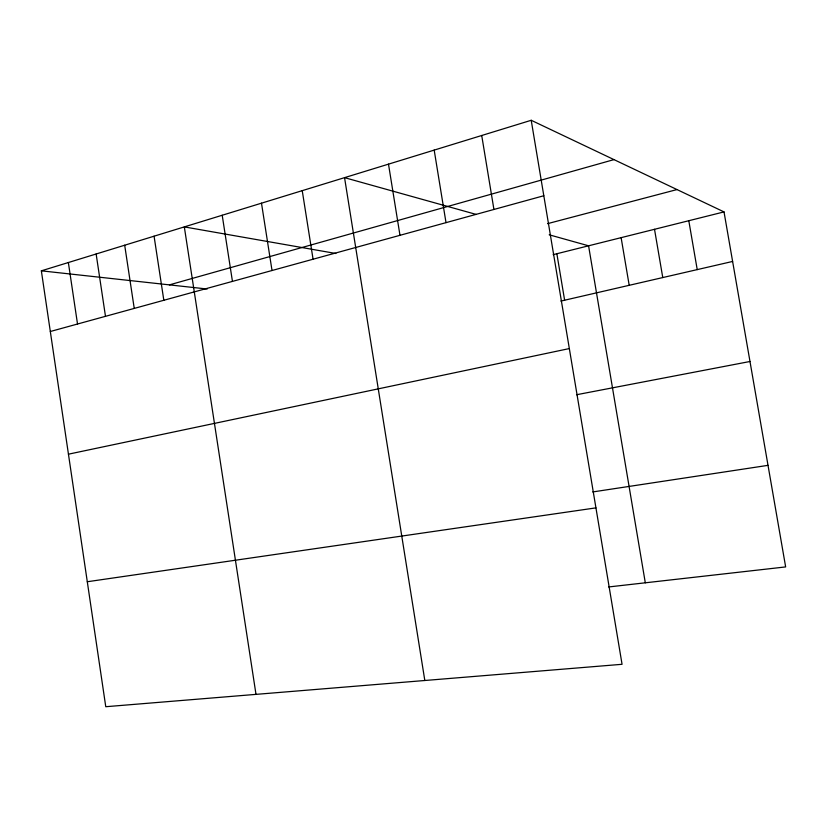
<?xml version="1.0" encoding="UTF-8"?>
<svg xmlns="http://www.w3.org/2000/svg" width="827" height="827" viewBox="0 0 827 827"><rect width="100%" height="100%" fill="white"/><g stroke="black" fill="none" stroke-linecap="round" stroke-linejoin="round"><path stroke-width="1.24" d="M531.213 120.287L622.059 664.298L105.763 706.713L41.35 270.832L531.213 120.287L724.018 211.908L785.65 566.919L608.631 586.953M169.401 284.87L613.975 159.611M50.313 331.503L543.815 195.741M547.526 223.662L676.993 189.569M553.149 254.664L724.018 211.908M560.892 301.069L732.619 261.446M68.445 454.178L569.338 348.57M576.533 394.737L749.986 361.492M592.763 491.941L768.014 465.343M87.29 581.743L595.936 507.871M41.35 270.832L207.184 289.016M335.865 253.486L184.318 226.898L255.998 694.37M476.342 214.462L344.549 177.65L424.82 680.507M549.211 234.806L588.576 245.805L645.308 582.808M688.798 220.726L697.223 269.612M654.519 229.306L662.768 277.562M621.118 237.659L629.202 285.305M556.86 253.734L564.624 300.211M481.717 135.494L493.926 209.458M434.185 150.1L446.011 222.639M388.494 164.149L399.979 235.313M302.237 190.655L313.071 259.213M261.487 203.173L272.021 270.512M222.205 215.247L232.449 281.397M154.07 236.191L163.829 300.273M124.691 245.216L134.243 308.409M96.139 253.992L105.484 316.327M68.362 262.531L77.521 324.019"/></g></svg>
